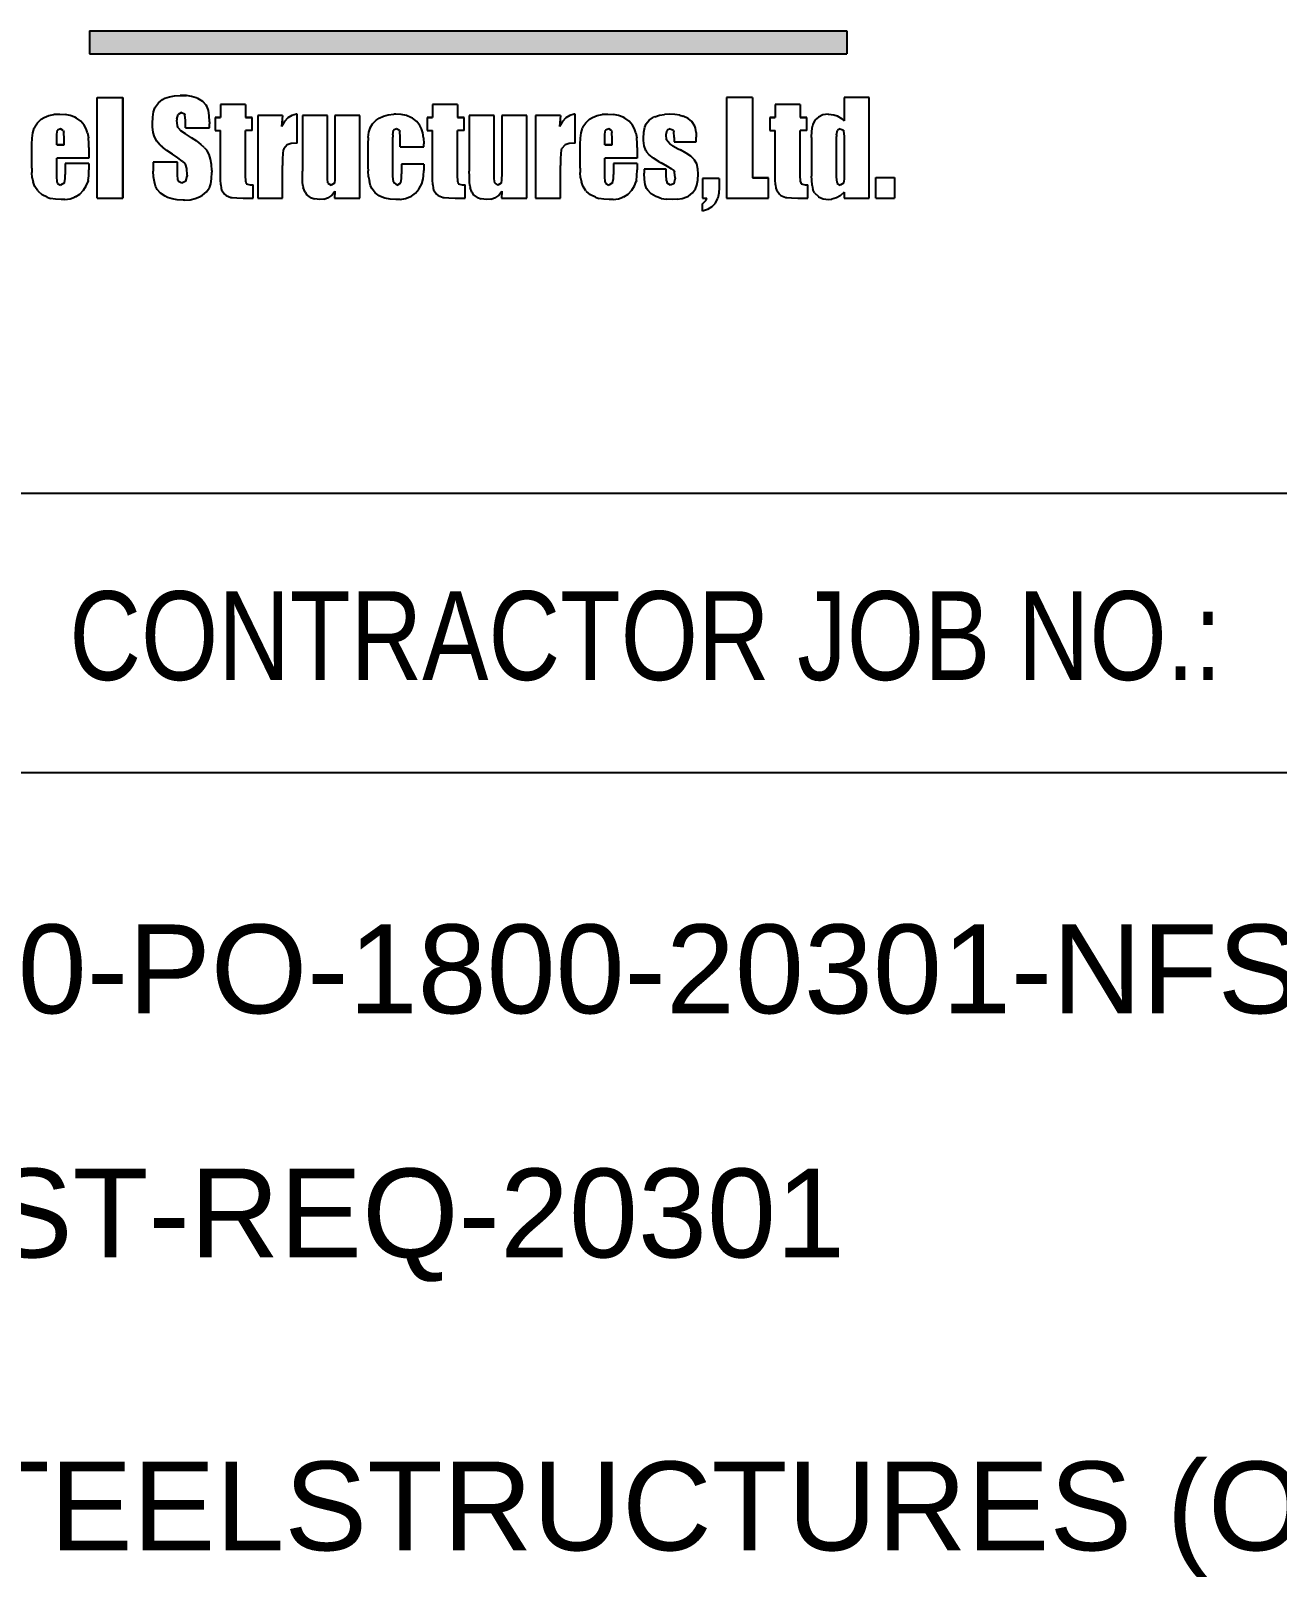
# Model space of a CAD drawing. Header units: millimetres. Extents: x -196 to 224, y -57 to 240.
# Drawn here: x 178.36 to 194.44, y 5.44 to 25.39 of the extents above; entities that cross this region are included whole.
import ezdxf

# ---------------------------------------------------------------- set-up
doc = ezdxf.new("R2010")
doc.units = ezdxf.units.MM
doc.styles.add('Arial', font='ARIAL.TTF', dxfattribs={"height": 0.2})

# ---------------------------------------------------------------- blocks, each defined once
blk = doc.blocks.new('Unknown-234525283-28870')
at = {"linetype": 'Continuous'}
for points in [[(179.116, 25.391), (179.116, 25.097), (188.887, 25.391)], [(179.116, 25.097), (188.887, 25.097), (188.887, 25.391)]]:
    blk.add_hatch(color=3, dxfattribs=at).paths.add_polyline_path(points)
at = {"color": 3, "linetype": 'Continuous'}
for p, q in [((179.116, 25.391), (188.887, 25.391)), ((179.116, 25.391), (179.116, 25.097)), ((188.887, 25.391), (188.887, 25.097)), ((179.116, 25.097), (188.887, 25.097)), ((180.089, 24.521), (180.147, 24.542)), ((180.147, 24.542), (180.213, 24.555)), ((180.213, 24.555), (180.285, 24.559)), ((180.285, 24.559), (180.367, 24.556)), ((180.293, 24.559), (180.285, 24.559)), ((180.285, 24.559), (180.367, 24.556)), ((180.367, 24.556), (180.293, 24.559)), ((180.433, 24.545), (180.367, 24.556)), ((180.494, 24.527), (180.433, 24.545)), ((179.215, 23.233), (179.215, 24.532)), ((179.215, 24.532), (179.545, 24.532)), ((179.545, 24.532), (179.545, 23.233)), ((179.545, 23.233), (179.545, 24.532)), ((179.545, 24.532), (179.545, 24.532)), ((179.545, 23.233), (179.545, 24.532)), ((179.933, 24.278), (179.944, 24.345)), ((179.944, 24.345), (179.961, 24.399)), ((179.961, 24.399), (179.968, 24.413)), ((179.968, 24.413), (180.006, 24.464)), ((180.006, 24.464), (180.059, 24.505)), ((180.059, 24.505), (180.089, 24.521)), ((180.516, 24.517), (180.494, 24.527)), ((180.58, 24.479), (180.516, 24.517)), ((180.624, 24.434), (180.58, 24.479)), ((180.637, 24.41), (180.624, 24.434)), ((180.653, 24.362), (180.637, 24.41)), ((180.662, 24.298), (180.653, 24.362)), ((181.129, 24.44), (180.807, 24.44)), ((180.807, 24.44), (180.807, 24.273)), ((181.129, 24.44), (181.129, 24.273)), ((183.865, 24.44), (183.542, 24.44)), ((183.542, 24.44), (183.542, 24.273)), ((183.865, 24.44), (183.865, 24.273)), ((187.673, 24.532), (187.338, 24.532)), ((187.338, 24.532), (187.338, 23.233)), ((187.673, 24.532), (187.673, 23.494)), ((188.286, 24.44), (187.965, 24.44)), ((187.965, 24.44), (187.965, 24.273)), ((188.286, 24.44), (188.286, 24.273)), ((189.175, 24.532), (188.854, 24.532)), ((188.854, 24.532), (188.854, 24.231)), ((189.175, 23.233), (189.175, 24.532)), ((178.41, 24.151), (178.403, 24.135)), ((178.41, 24.151), (178.445, 24.206)), ((178.445, 24.206), (178.493, 24.252)), ((178.493, 24.252), (178.532, 24.275)), ((178.532, 24.275), (178.592, 24.298)), ((178.592, 24.298), (178.657, 24.313)), ((178.657, 24.313), (178.728, 24.317)), ((178.657, 24.313), (178.728, 24.317)), ((178.728, 24.317), (178.657, 24.313)), ((178.728, 24.317), (178.803, 24.313)), ((178.728, 24.317), (178.728, 24.317)), ((178.869, 24.3), (178.803, 24.313)), ((178.927, 24.278), (178.869, 24.3)), ((178.951, 24.266), (178.927, 24.278)), ((179.007, 24.225), (178.951, 24.266)), ((179.05, 24.174), (179.007, 24.225)), ((179.075, 24.128), (179.05, 24.174)), ((179.929, 24.195), (179.933, 24.278)), ((179.931, 24.152), (179.929, 24.195)), ((179.939, 24.082), (179.931, 24.152)), ((180.243, 24.252), (180.259, 24.314)), ((180.243, 24.252), (180.243, 24.239)), ((180.251, 24.166), (180.243, 24.239)), ((180.26, 24.142), (180.251, 24.166)), ((180.305, 24.34), (180.259, 24.314)), ((180.26, 24.142), (180.296, 24.102)), ((180.305, 24.34), (180.344, 24.321)), ((180.344, 24.321), (180.349, 24.31)), ((180.356, 24.236), (180.349, 24.31)), ((180.356, 24.139), (180.356, 24.236)), ((180.666, 24.216), (180.662, 24.298)), ((180.666, 24.216), (180.667, 24.19)), ((180.667, 24.139), (180.667, 24.19)), ((180.738, 24.273), (180.738, 24.104)), ((180.738, 24.273), (180.738, 24.273)), ((180.738, 24.273), (180.807, 24.273)), ((180.807, 24.273), (180.738, 24.273)), ((180.807, 24.273), (180.738, 24.273)), ((181.215, 24.273), (181.129, 24.273)), ((181.129, 24.273), (181.215, 24.273)), ((181.129, 24.273), (181.215, 24.273)), ((181.215, 24.104), (181.215, 24.273)), ((181.215, 24.273), (181.215, 24.273)), ((181.608, 24.298), (181.287, 24.298)), ((181.287, 24.298), (181.287, 23.233)), ((181.608, 24.298), (181.595, 24.158)), ((181.632, 24.222), (181.595, 24.158)), ((181.595, 24.158), (181.595, 24.158)), ((181.676, 24.269), (181.632, 24.222)), ((181.727, 24.301), (181.676, 24.269)), ((181.786, 24.316), (181.727, 24.301)), ((181.797, 24.317), (181.786, 24.316)), ((181.797, 23.942), (181.797, 24.317)), ((182.186, 24.298), (181.865, 24.298)), ((181.865, 24.298), (181.865, 23.58)), ((182.186, 23.573), (182.186, 24.298)), ((182.605, 24.298), (182.284, 24.298)), ((182.284, 24.298), (182.284, 23.582)), ((182.605, 23.233), (182.605, 24.298)), ((182.738, 24.14), (182.768, 24.191)), ((182.768, 24.191), (182.817, 24.239)), ((182.817, 24.239), (182.853, 24.263)), ((182.853, 24.263), (182.909, 24.291)), ((182.909, 24.291), (182.972, 24.309)), ((182.972, 24.309), (183.042, 24.317)), ((183.068, 24.317), (183.042, 24.317)), ((183.14, 24.313), (183.068, 24.317)), ((183.205, 24.298), (183.14, 24.313)), ((183.263, 24.274), (183.205, 24.298)), ((183.283, 24.263), (183.263, 24.274)), ((183.339, 24.221), (183.283, 24.263)), ((183.381, 24.17), (183.339, 24.221)), ((183.401, 24.127), (183.381, 24.17)), ((183.473, 24.273), (183.473, 24.104)), ((183.473, 24.273), (183.473, 24.273)), ((183.473, 24.273), (183.542, 24.273)), ((183.542, 24.273), (183.473, 24.273)), ((183.542, 24.273), (183.473, 24.273)), ((183.951, 24.273), (183.865, 24.273)), ((183.865, 24.273), (183.951, 24.273)), ((183.865, 24.273), (183.951, 24.273)), ((183.951, 24.104), (183.951, 24.273)), ((183.951, 24.273), (183.951, 24.273)), ((184.339, 24.298), (184.017, 24.298)), ((184.017, 24.298), (184.017, 23.58)), ((184.339, 23.573), (184.339, 24.298)), ((184.758, 24.298), (184.436, 24.298)), ((184.436, 24.298), (184.436, 23.582)), ((184.758, 23.233), (184.758, 24.298)), ((185.194, 24.298), (184.873, 24.298)), ((184.873, 24.298), (184.873, 23.233)), ((185.194, 24.298), (185.181, 24.158)), ((185.219, 24.222), (185.181, 24.158)), ((185.181, 24.158), (185.181, 24.158)), ((185.263, 24.269), (185.219, 24.222)), ((185.314, 24.301), (185.263, 24.269)), ((185.372, 24.316), (185.314, 24.301)), ((185.384, 24.317), (185.372, 24.316)), ((185.384, 23.942), (185.384, 24.317)), ((185.484, 24.151), (185.476, 24.135)), ((185.484, 24.151), (185.519, 24.206)), ((185.519, 24.206), (185.567, 24.252)), ((185.567, 24.252), (185.606, 24.275)), ((185.606, 24.275), (185.665, 24.298)), ((185.665, 24.298), (185.731, 24.313)), ((185.731, 24.313), (185.802, 24.317)), ((185.731, 24.313), (185.802, 24.317)), ((185.802, 24.317), (185.731, 24.313)), ((185.802, 24.317), (185.876, 24.313)), ((185.802, 24.317), (185.802, 24.317)), ((185.942, 24.3), (185.876, 24.313)), ((186.001, 24.278), (185.942, 24.3)), ((186.025, 24.266), (186.001, 24.278)), ((186.081, 24.225), (186.025, 24.266)), ((186.123, 24.174), (186.081, 24.225)), ((186.148, 24.128), (186.123, 24.174)), ((186.269, 24.084), (186.281, 24.148)), ((186.281, 24.148), (186.298, 24.191)), ((186.298, 24.191), (186.337, 24.24)), ((186.337, 24.24), (186.394, 24.277)), ((186.412, 24.284), (186.394, 24.277)), ((186.412, 24.284), (186.472, 24.304)), ((186.472, 24.304), (186.538, 24.314)), ((186.597, 24.317), (186.538, 24.314)), ((186.671, 24.314), (186.597, 24.317)), ((186.735, 24.303), (186.671, 24.314)), ((186.735, 24.303), (186.776, 24.291)), ((186.84, 24.259), (186.776, 24.291)), ((186.888, 24.22), (186.84, 24.259)), ((186.928, 24.16), (186.888, 24.22)), ((186.888, 24.22), (186.888, 24.22)), ((186.937, 24.138), (186.928, 24.16)), ((187.896, 24.273), (187.896, 24.104)), ((187.896, 24.273), (187.896, 24.273)), ((187.896, 24.273), (187.965, 24.273)), ((187.965, 24.273), (187.896, 24.273)), ((187.965, 24.273), (187.896, 24.273)), ((188.374, 24.273), (188.286, 24.273)), ((188.286, 24.273), (188.374, 24.273)), ((188.286, 24.273), (188.374, 24.273)), ((188.374, 24.104), (188.374, 24.273)), ((188.374, 24.273), (188.374, 24.273)), ((188.437, 24.099), (188.444, 24.162)), ((188.45, 24.188), (188.444, 24.162)), ((188.481, 24.243), (188.45, 24.188)), ((188.521, 24.278), (188.481, 24.243)), ((188.579, 24.307), (188.521, 24.278)), ((188.646, 24.317), (188.579, 24.307)), ((188.646, 24.317), (188.654, 24.317)), ((188.654, 24.317), (188.722, 24.309)), ((188.722, 24.309), (188.764, 24.295)), ((188.764, 24.295), (188.82, 24.262)), ((188.82, 24.262), (188.854, 24.231)), ((178.373, 23.93), (178.376, 24.009)), ((178.376, 24.009), (178.386, 24.077)), ((178.386, 24.077), (178.403, 24.135)), ((178.694, 23.998), (178.695, 24.057)), ((178.694, 23.92), (178.694, 23.998)), ((178.695, 24.057), (178.702, 24.109)), ((178.743, 24.128), (178.702, 24.109)), ((178.779, 24.105), (178.743, 24.128)), ((178.779, 24.105), (178.784, 24.079)), ((178.788, 23.998), (178.784, 24.079)), ((178.788, 23.92), (178.788, 23.998)), ((179.091, 24.075), (179.075, 24.128)), ((179.091, 24.075), (179.103, 24.012)), ((179.109, 23.937), (179.103, 24.012)), ((179.957, 24.024), (179.939, 24.082)), ((179.984, 23.97), (179.957, 24.024)), ((180.023, 23.92), (179.984, 23.97)), ((180.355, 24.062), (180.296, 24.102)), ((180.433, 24.013), (180.355, 24.062)), ((180.356, 24.139), (180.667, 24.139)), ((180.5, 23.968), (180.433, 24.013)), ((180.5, 23.968), (180.555, 23.926)), ((180.738, 24.104), (180.807, 24.104)), ((180.807, 23.563), (180.807, 24.104)), ((181.129, 23.534), (181.129, 24.104)), ((181.215, 24.104), (181.129, 24.104)), ((181.797, 23.942), (181.721, 23.936)), ((182.714, 24.017), (182.71, 23.935)), ((182.714, 24.017), (182.722, 24.085)), ((182.722, 24.085), (182.737, 24.138)), ((182.738, 24.14), (182.737, 24.138)), ((183.032, 24.05), (183.041, 24.109)), ((183.032, 24.05), (183.032, 24.018)), ((183.032, 23.516), (183.032, 24.018)), ((183.079, 24.128), (183.041, 24.109)), ((183.117, 24.107), (183.079, 24.128)), ((183.117, 24.107), (183.121, 24.093)), ((183.127, 24.018), (183.121, 24.093)), ((183.127, 23.896), (183.127, 24.018)), ((183.416, 24.075), (183.401, 24.127)), ((183.425, 24.01), (183.416, 24.075)), ((183.425, 24.01), (183.43, 23.934)), ((183.473, 24.104), (183.542, 24.104)), ((183.542, 23.563), (183.542, 24.104)), ((183.865, 23.534), (183.865, 24.104)), ((183.951, 24.104), (183.865, 24.104)), ((185.384, 23.942), (185.307, 23.936)), ((185.446, 23.93), (185.45, 24.009)), ((185.45, 24.009), (185.46, 24.077)), ((185.46, 24.077), (185.476, 24.135)), ((185.767, 23.998), (185.768, 24.057)), ((185.767, 23.92), (185.767, 23.998)), ((185.768, 24.057), (185.776, 24.109)), ((185.816, 24.128), (185.776, 24.109)), ((185.852, 24.105), (185.816, 24.128)), ((185.852, 24.105), (185.858, 24.079)), ((185.861, 23.998), (185.858, 24.079)), ((185.861, 23.92), (185.861, 23.998)), ((186.165, 24.075), (186.148, 24.128)), ((186.165, 24.075), (186.177, 24.012)), ((186.182, 23.937), (186.177, 24.012)), ((186.265, 24.003), (186.269, 24.084)), ((186.265, 23.977), (186.265, 24.003)), ((186.275, 23.908), (186.265, 23.977)), ((186.556, 24.056), (186.569, 24.111)), ((186.562, 23.987), (186.556, 24.056)), ((186.562, 23.987), (186.562, 23.985)), ((186.603, 23.935), (186.562, 23.985)), ((186.61, 24.128), (186.569, 24.111)), ((186.61, 24.128), (186.651, 24.109)), ((186.651, 24.109), (186.656, 24.094)), ((186.66, 24.016), (186.656, 24.094)), ((186.66, 24.016), (186.66, 23.958)), ((186.66, 23.958), (186.944, 23.958)), ((186.943, 24.08), (186.937, 24.138)), ((186.943, 24.08), (186.944, 24.019)), ((186.944, 23.958), (186.944, 24.019)), ((187.896, 24.104), (187.965, 24.104)), ((187.965, 23.563), (187.965, 24.104)), ((188.286, 23.534), (188.286, 24.104)), ((188.374, 24.104), (188.286, 24.104)), ((188.434, 24.014), (188.437, 24.099)), ((188.434, 24.014), (188.434, 23.515)), ((188.756, 24.05), (188.766, 24.111)), ((188.756, 24.05), (188.756, 24.03)), ((188.756, 23.509), (188.756, 24.03)), ((188.804, 24.128), (188.766, 24.111)), ((188.804, 24.128), (188.844, 24.109)), ((188.844, 24.109), (188.847, 24.101)), ((188.847, 24.101), (188.854, 24.03)), ((188.854, 24.03), (188.854, 23.537)), ((178.373, 23.62), (178.373, 23.93)), ((178.694, 23.92), (178.694, 23.92)), ((178.694, 23.92), (178.788, 23.92)), ((178.788, 23.92), (178.694, 23.92)), ((178.788, 23.92), (178.694, 23.92)), ((178.694, 23.516), (178.694, 23.747)), ((179.109, 23.747), (178.694, 23.747)), ((179.109, 23.888), (179.109, 23.937)), ((179.109, 23.888), (179.109, 23.747)), ((180.023, 23.92), (180.024, 23.92)), ((180.024, 23.92), (180.06, 23.889)), ((180.116, 23.849), (180.06, 23.889)), ((180.189, 23.799), (180.116, 23.849)), ((180.257, 23.753), (180.189, 23.799)), ((180.312, 23.711), (180.257, 23.753)), ((180.598, 23.888), (180.555, 23.926)), ((180.598, 23.888), (180.629, 23.852)), ((180.636, 23.842), (180.629, 23.852)), ((180.66, 23.796), (180.636, 23.842)), ((180.679, 23.738), (180.66, 23.796)), ((181.612, 23.809), (181.608, 23.739)), ((181.617, 23.852), (181.612, 23.809)), ((181.623, 23.871), (181.617, 23.852)), ((181.668, 23.919), (181.623, 23.871)), ((181.721, 23.936), (181.668, 23.919)), ((182.71, 23.935), (182.71, 23.633)), ((183.127, 23.896), (183.431, 23.896)), ((183.431, 23.896), (183.43, 23.934)), ((185.198, 23.809), (185.195, 23.739)), ((185.204, 23.852), (185.198, 23.809)), ((185.209, 23.871), (185.204, 23.852)), ((185.254, 23.919), (185.209, 23.871)), ((185.307, 23.936), (185.254, 23.919)), ((185.446, 23.62), (185.446, 23.93)), ((185.767, 23.92), (185.767, 23.92)), ((185.767, 23.92), (185.861, 23.92)), ((185.861, 23.92), (185.767, 23.92)), ((185.861, 23.92), (185.767, 23.92)), ((185.767, 23.516), (185.767, 23.747)), ((186.183, 23.747), (185.767, 23.747)), ((186.183, 23.888), (186.182, 23.937)), ((186.183, 23.888), (186.183, 23.747)), ((186.295, 23.848), (186.275, 23.908)), ((186.295, 23.848), (186.305, 23.832)), ((186.34, 23.791), (186.305, 23.832)), ((186.394, 23.748), (186.34, 23.791)), ((186.468, 23.702), (186.394, 23.748)), ((186.645, 23.907), (186.603, 23.935)), ((186.645, 23.907), (186.711, 23.87)), ((186.711, 23.87), (186.741, 23.855)), ((186.816, 23.815), (186.741, 23.855)), ((186.874, 23.776), (186.816, 23.815)), ((186.915, 23.738), (186.874, 23.776)), ((178.373, 23.62), (178.374, 23.564)), ((178.379, 23.494), (178.374, 23.564)), ((179.109, 23.678), (178.805, 23.678)), ((178.805, 23.678), (178.805, 23.537)), ((179.107, 23.52), (179.109, 23.599)), ((179.109, 23.678), (179.109, 23.599)), ((180.251, 23.699), (179.94, 23.699)), ((179.94, 23.699), (179.94, 23.614)), ((179.94, 23.614), (179.94, 23.583)), ((179.944, 23.506), (179.94, 23.583)), ((180.251, 23.541), (180.251, 23.699)), ((180.312, 23.711), (180.345, 23.681)), ((180.345, 23.681), (180.354, 23.67)), ((180.371, 23.615), (180.354, 23.67)), ((180.377, 23.531), (180.371, 23.615)), ((180.69, 23.669), (180.679, 23.738)), ((180.695, 23.588), (180.69, 23.669)), ((180.691, 23.483), (180.695, 23.566)), ((180.695, 23.588), (180.695, 23.566)), ((180.808, 23.473), (180.807, 23.563)), ((181.608, 23.739), (181.608, 23.654)), ((181.608, 23.233), (181.608, 23.654)), ((181.865, 23.516), (181.865, 23.58)), ((182.187, 23.48), (182.186, 23.573)), ((182.284, 23.552), (182.281, 23.469)), ((182.284, 23.582), (182.284, 23.552)), ((182.71, 23.633), (182.711, 23.584)), ((182.717, 23.51), (182.711, 23.584)), ((183.142, 23.487), (183.144, 23.545)), ((183.431, 23.671), (183.144, 23.671)), ((183.144, 23.671), (183.144, 23.545)), ((183.426, 23.521), (183.429, 23.588)), ((183.431, 23.671), (183.429, 23.588)), ((183.544, 23.473), (183.542, 23.563)), ((184.018, 23.516), (184.017, 23.58)), ((184.34, 23.48), (184.339, 23.573)), ((184.436, 23.552), (184.434, 23.469)), ((184.436, 23.582), (184.436, 23.552)), ((185.195, 23.739), (185.194, 23.654)), ((185.194, 23.233), (185.194, 23.654)), ((185.446, 23.62), (185.447, 23.564)), ((185.453, 23.494), (185.447, 23.564)), ((186.183, 23.678), (185.879, 23.678)), ((185.879, 23.678), (185.879, 23.537)), ((186.181, 23.52), (186.183, 23.599)), ((186.183, 23.678), (186.183, 23.599)), ((186.558, 23.607), (186.273, 23.607)), ((186.273, 23.607), (186.273, 23.556)), ((186.276, 23.475), (186.273, 23.556)), ((186.468, 23.702), (186.491, 23.689)), ((186.575, 23.64), (186.491, 23.689)), ((186.558, 23.54), (186.558, 23.607)), ((186.629, 23.607), (186.575, 23.64)), ((186.629, 23.607), (186.655, 23.588)), ((186.655, 23.588), (186.664, 23.57)), ((186.672, 23.493), (186.664, 23.57)), ((186.915, 23.738), (186.925, 23.725)), ((186.952, 23.674), (186.925, 23.725)), ((186.966, 23.608), (186.952, 23.674)), ((186.965, 23.467), (186.969, 23.548)), ((186.969, 23.548), (186.966, 23.608)), ((187.965, 23.473), (187.965, 23.563)), ((178.379, 23.494), (178.389, 23.439)), ((178.412, 23.382), (178.389, 23.439)), ((178.45, 23.326), (178.412, 23.382)), ((178.699, 23.439), (178.694, 23.516)), ((178.699, 23.439), (178.704, 23.423)), ((178.704, 23.423), (178.744, 23.402)), ((178.793, 23.431), (178.744, 23.402)), ((178.793, 23.431), (178.803, 23.486)), ((178.803, 23.486), (178.805, 23.537)), ((179.04, 23.334), (179.075, 23.39)), ((179.075, 23.39), (179.098, 23.448)), ((179.1, 23.459), (179.098, 23.448)), ((179.1, 23.459), (179.107, 23.52)), ((179.954, 23.442), (179.944, 23.506)), ((179.969, 23.388), (179.954, 23.442)), ((179.991, 23.346), (179.969, 23.388)), ((180.034, 23.298), (179.991, 23.346)), ((180.258, 23.463), (180.251, 23.541)), ((180.258, 23.463), (180.265, 23.447)), ((180.31, 23.426), (180.265, 23.447)), ((180.36, 23.453), (180.31, 23.426)), ((180.31, 23.426), (180.31, 23.426)), ((180.36, 23.453), (180.376, 23.515)), ((180.377, 23.531), (180.376, 23.515)), ((180.628, 23.313), (180.663, 23.361)), ((180.665, 23.364), (180.663, 23.361)), ((180.665, 23.364), (180.681, 23.416)), ((180.681, 23.416), (180.691, 23.483)), ((180.811, 23.404), (180.808, 23.473)), ((180.811, 23.404), (180.815, 23.362)), ((180.815, 23.362), (180.822, 23.34)), ((181.133, 23.445), (181.129, 23.534)), ((181.133, 23.445), (181.14, 23.417)), ((181.14, 23.417), (181.192, 23.406)), ((181.192, 23.406), (181.229, 23.405)), ((181.229, 23.233), (181.229, 23.405)), ((181.866, 23.444), (181.865, 23.516)), ((181.87, 23.397), (181.866, 23.444)), ((181.87, 23.397), (181.875, 23.371)), ((181.899, 23.308), (181.875, 23.371)), ((182.192, 23.43), (182.187, 23.48)), ((182.192, 23.43), (182.194, 23.426)), ((182.194, 23.426), (182.234, 23.402)), ((182.277, 23.427), (182.234, 23.402)), ((182.234, 23.402), (182.234, 23.402)), ((182.281, 23.469), (182.277, 23.427)), ((182.717, 23.51), (182.728, 23.446)), ((182.744, 23.393), (182.728, 23.446)), ((182.763, 23.354), (182.744, 23.393)), ((182.803, 23.303), (182.763, 23.354)), ((183.041, 23.445), (183.032, 23.516)), ((183.041, 23.445), (183.046, 23.432)), ((183.046, 23.432), (183.088, 23.402)), ((183.088, 23.402), (183.133, 23.432)), ((183.088, 23.402), (183.088, 23.402)), ((183.133, 23.432), (183.142, 23.487)), ((183.324, 23.298), (183.368, 23.349)), ((183.368, 23.349), (183.372, 23.356)), ((183.372, 23.356), (183.405, 23.419)), ((183.405, 23.419), (183.421, 23.48)), ((183.421, 23.48), (183.426, 23.521)), ((183.546, 23.404), (183.544, 23.473)), ((183.546, 23.404), (183.551, 23.362)), ((183.551, 23.362), (183.557, 23.34)), ((183.868, 23.445), (183.865, 23.534)), ((183.868, 23.445), (183.875, 23.417)), ((183.875, 23.417), (183.927, 23.406)), ((183.927, 23.406), (183.964, 23.405)), ((183.964, 23.233), (183.964, 23.405)), ((184.019, 23.444), (184.018, 23.516)), ((184.023, 23.397), (184.019, 23.444)), ((184.023, 23.397), (184.027, 23.371)), ((184.051, 23.308), (184.027, 23.371)), ((184.345, 23.43), (184.34, 23.48)), ((184.345, 23.43), (184.346, 23.426)), ((184.346, 23.426), (184.387, 23.402)), ((184.43, 23.427), (184.387, 23.402)), ((184.387, 23.402), (184.387, 23.402)), ((184.434, 23.469), (184.43, 23.427)), ((185.453, 23.494), (185.463, 23.439)), ((185.485, 23.382), (185.463, 23.439)), ((185.523, 23.326), (185.485, 23.382)), ((185.772, 23.439), (185.767, 23.516)), ((185.772, 23.439), (185.777, 23.423)), ((185.777, 23.423), (185.817, 23.402)), ((185.867, 23.431), (185.817, 23.402)), ((185.867, 23.431), (185.877, 23.486)), ((185.877, 23.486), (185.879, 23.537)), ((186.113, 23.334), (186.149, 23.39)), ((186.149, 23.39), (186.172, 23.448)), ((186.174, 23.459), (186.172, 23.448)), ((186.174, 23.459), (186.181, 23.52)), ((186.288, 23.408), (186.276, 23.475)), ((186.305, 23.357), (186.288, 23.408)), ((186.319, 23.334), (186.305, 23.357)), ((186.562, 23.458), (186.558, 23.54)), ((186.562, 23.458), (186.569, 23.428)), ((186.612, 23.402), (186.569, 23.428)), ((186.659, 23.42), (186.612, 23.402)), ((186.612, 23.402), (186.612, 23.402)), ((186.659, 23.42), (186.672, 23.482)), ((186.672, 23.493), (186.672, 23.482)), ((186.898, 23.3), (186.936, 23.352)), ((186.936, 23.352), (186.953, 23.401)), ((186.953, 23.401), (186.965, 23.467)), ((187.242, 23.488), (187.026, 23.488)), ((187.026, 23.488), (187.026, 23.233)), ((187.242, 23.371), (187.238, 23.296)), ((187.242, 23.488), (187.242, 23.371)), ((187.876, 23.494), (187.673, 23.494)), ((187.673, 23.494), (187.876, 23.494)), ((187.673, 23.494), (187.876, 23.494)), ((187.876, 23.233), (187.876, 23.494)), ((187.876, 23.494), (187.876, 23.494)), ((187.969, 23.404), (187.965, 23.473)), ((187.969, 23.404), (187.974, 23.362)), ((187.974, 23.362), (187.98, 23.34)), ((188.291, 23.445), (188.286, 23.534)), ((188.291, 23.445), (188.298, 23.417)), ((188.298, 23.417), (188.35, 23.406)), ((188.35, 23.406), (188.387, 23.405)), ((188.387, 23.233), (188.387, 23.405)), ((188.435, 23.47), (188.434, 23.515)), ((188.44, 23.397), (188.435, 23.47)), ((188.44, 23.397), (188.45, 23.345)), ((188.471, 23.303), (188.45, 23.345)), ((188.762, 23.434), (188.756, 23.509)), ((188.762, 23.434), (188.765, 23.423)), ((188.765, 23.423), (188.802, 23.402)), ((188.844, 23.426), (188.802, 23.402)), ((188.852, 23.478), (188.844, 23.426)), ((188.854, 23.537), (188.852, 23.478)), ((189.262, 23.233), (189.262, 23.498)), ((189.262, 23.498), (189.504, 23.498)), ((189.504, 23.498), (189.504, 23.233)), ((178.45, 23.326), (178.457, 23.317)), ((178.507, 23.276), (178.457, 23.317)), ((178.571, 23.244), (178.507, 23.276)), ((178.571, 23.244), (178.613, 23.23)), ((178.679, 23.218), (178.613, 23.23)), ((178.75, 23.214), (178.679, 23.218)), ((178.8, 23.216), (178.75, 23.214)), ((178.8, 23.216), (178.867, 23.226)), ((178.867, 23.226), (178.925, 23.245)), ((178.937, 23.25), (178.925, 23.245)), ((178.937, 23.25), (178.993, 23.286)), ((178.993, 23.286), (179.04, 23.334)), ((179.215, 23.233), (179.545, 23.233)), ((180.094, 23.257), (180.034, 23.298)), ((180.123, 23.243), (180.094, 23.257)), ((180.184, 23.223), (180.123, 23.243)), ((180.25, 23.21), (180.184, 23.223)), ((180.324, 23.206), (180.25, 23.21)), ((180.344, 23.206), (180.324, 23.206)), ((180.344, 23.206), (180.414, 23.213)), ((180.414, 23.213), (180.479, 23.228)), ((180.479, 23.228), (180.538, 23.251)), ((180.538, 23.251), (180.574, 23.271)), ((180.574, 23.271), (180.628, 23.313)), ((180.822, 23.34), (180.86, 23.286)), ((180.86, 23.286), (180.882, 23.268)), ((180.882, 23.268), (180.942, 23.243)), ((180.942, 23.243), (180.957, 23.24)), ((180.957, 23.24), (181.016, 23.235)), ((181.016, 23.235), (181.1, 23.233)), ((181.1, 23.233), (181.229, 23.233)), ((181.287, 23.233), (181.608, 23.233)), ((181.899, 23.308), (181.915, 23.282)), ((181.969, 23.24), (181.915, 23.282)), ((181.969, 23.24), (182.018, 23.222)), ((182.088, 23.214), (182.018, 23.222)), ((182.141, 23.219), (182.088, 23.214)), ((182.141, 23.219), (182.201, 23.241)), ((182.24, 23.268), (182.201, 23.241)), ((182.24, 23.268), (182.284, 23.322)), ((182.284, 23.322), (182.278, 23.233)), ((182.278, 23.233), (182.605, 23.233)), ((182.856, 23.261), (182.803, 23.303)), ((182.873, 23.252), (182.856, 23.261)), ((182.928, 23.231), (182.873, 23.252)), ((182.995, 23.219), (182.928, 23.231)), ((183.071, 23.214), (182.995, 23.219)), ((183.126, 23.216), (183.071, 23.214)), ((183.126, 23.216), (183.193, 23.228)), ((183.193, 23.228), (183.25, 23.249)), ((183.25, 23.249), (183.271, 23.259)), ((183.271, 23.259), (183.324, 23.298)), ((183.557, 23.34), (183.595, 23.286)), ((183.595, 23.286), (183.617, 23.268)), ((183.617, 23.268), (183.678, 23.243)), ((183.678, 23.243), (183.693, 23.24)), ((183.693, 23.24), (183.752, 23.235)), ((183.752, 23.235), (183.835, 23.233)), ((183.835, 23.233), (183.964, 23.233)), ((184.051, 23.308), (184.068, 23.282)), ((184.122, 23.24), (184.068, 23.282)), ((184.122, 23.24), (184.17, 23.222)), ((184.241, 23.214), (184.17, 23.222)), ((184.293, 23.219), (184.241, 23.214)), ((184.293, 23.219), (184.354, 23.241)), ((184.392, 23.268), (184.354, 23.241)), ((184.392, 23.268), (184.436, 23.322)), ((184.436, 23.322), (184.431, 23.233)), ((184.431, 23.233), (184.758, 23.233)), ((184.873, 23.233), (185.194, 23.233)), ((185.523, 23.326), (185.531, 23.317)), ((185.58, 23.276), (185.531, 23.317)), ((185.644, 23.244), (185.58, 23.276)), ((185.644, 23.244), (185.687, 23.23)), ((185.752, 23.218), (185.687, 23.23)), ((185.824, 23.214), (185.752, 23.218)), ((185.873, 23.216), (185.824, 23.214)), ((185.873, 23.216), (185.941, 23.226)), ((185.941, 23.226), (185.999, 23.245)), ((186.01, 23.25), (185.999, 23.245)), ((186.01, 23.25), (186.067, 23.286)), ((186.067, 23.286), (186.113, 23.334)), ((186.363, 23.289), (186.319, 23.334)), ((186.426, 23.252), (186.363, 23.289)), ((186.436, 23.248), (186.426, 23.252)), ((186.495, 23.23), (186.436, 23.248)), ((186.495, 23.23), (186.562, 23.218)), ((186.635, 23.214), (186.562, 23.218)), ((186.7, 23.218), (186.635, 23.214)), ((186.7, 23.218), (186.766, 23.23)), ((186.766, 23.23), (186.824, 23.251)), ((186.824, 23.251), (186.844, 23.26)), ((186.844, 23.26), (186.898, 23.3)), ((187.026, 23.233), (187.081, 23.233)), ((187.026, 23.16), (187.073, 23.208)), ((187.026, 23.067), (187.026, 23.16)), ((187.073, 23.208), (187.081, 23.233)), ((187.146, 23.121), (187.189, 23.163)), ((187.189, 23.163), (187.22, 23.221)), ((187.22, 23.221), (187.224, 23.234)), ((187.238, 23.296), (187.224, 23.234)), ((187.338, 23.233), (187.876, 23.233)), ((187.98, 23.34), (188.018, 23.286)), ((188.018, 23.286), (188.039, 23.268)), ((188.039, 23.268), (188.101, 23.243)), ((188.101, 23.243), (188.115, 23.24)), ((188.115, 23.24), (188.174, 23.235)), ((188.174, 23.235), (188.257, 23.233)), ((188.257, 23.233), (188.387, 23.233)), ((188.471, 23.303), (188.521, 23.254)), ((188.521, 23.254), (188.524, 23.251)), ((188.524, 23.251), (188.582, 23.224)), ((188.582, 23.224), (188.65, 23.214)), ((188.65, 23.214), (188.693, 23.218)), ((188.757, 23.238), (188.693, 23.218)), ((188.801, 23.264), (188.757, 23.238)), ((188.854, 23.31), (188.801, 23.264)), ((188.854, 23.31), (188.854, 23.233)), ((188.854, 23.233), (189.175, 23.233)), ((189.262, 23.233), (189.504, 23.233)), ((187.089, 23.087), (187.026, 23.067)), ((187.146, 23.121), (187.089, 23.087))]:
    blk.add_line(p, q, dxfattribs=at)
at = {"color": 7, "linetype": 'Continuous'}
for p, q in [((141.396, 19.425), (209.288, 19.425)), ((141.396, 15.821), (209.288, 15.821))]:
    blk.add_line(p, q, dxfattribs=at)
at = {"color": 7, "linetype": 'Continuous', "style": 'Arial', "width": 0.8}
blk.add_text('CONTRACTOR JOB NO.:', height=1.14609, dxfattribs=at).set_placement((178.857, 17.015))
at = {"color": 6, "linetype": 'Continuous', "style": 'Arial'}
for s, p in [('215777C008-00000-PO-1800-20301-NFS520', (164.927, 12.714)), ('NFS_EPC-TECC-ST-REQ-20301', (165.024, 9.564)), ('PACKAGE - III- STEELSTRUCTURES (Offsite Area)', (165.084, 5.784))]:
    blk.add_text(s, height=1.14609, dxfattribs=at).set_placement(p)

msp = doc.modelspace()

# ---------------------------------------------------------------- block references
msp.add_blockref('Unknown-234525283-28870', (0, 0))

doc.saveas('drawing.dxf')
